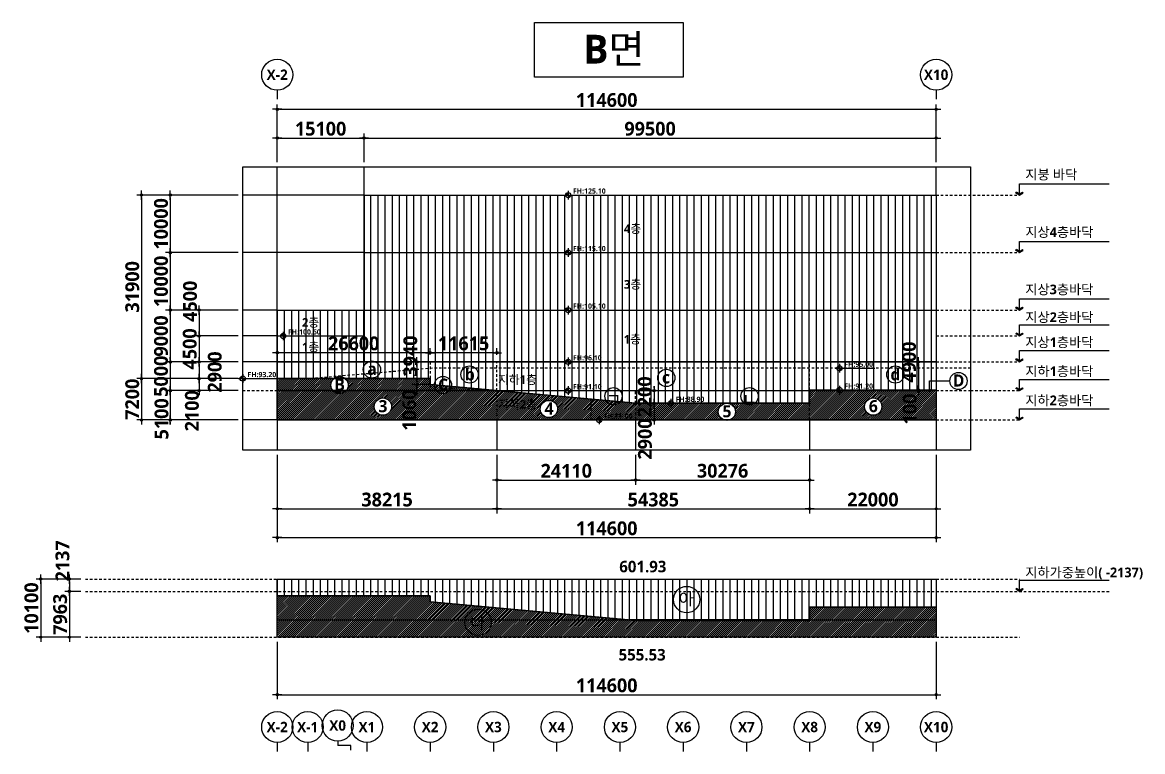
# Model space of a CAD drawing. Header units: millimetres. Extents: x 22503 to 190005487, y 16353 to 455456909.
# Drawn here: x 281342 to 476158, y 302183 to 428989 of the extents above; entities that cross this region are included whole.
import ezdxf
from ezdxf.enums import TextEntityAlignment as Align

# ---------------------------------------------------------------- set-up
doc = ezdxf.new("R2010")
doc.units = ezdxf.units.MM
doc.header["$LTSCALE"] = 400
doc.header["$MEASUREMENT"] = 0
doc.header["$PDSIZE"] = -10
doc.linetypes.add('HID', pattern=[2, 1.1, -0.9])
doc.layers.get('0').update_dxf_attribs({"linetype": 'CONTINUOUS'})
doc.layers.get('Defpoints').update_dxf_attribs({"color": 153, "linetype": 'CONTINUOUS'})
for name, color, linetype in [('A-ANNO-TEXT2', 3, 'CONTINUOUS'), ('DIM', 7, 'CONTINUOUS'), ('ETC', 6, 'CONTINUOUS'), ('HID1', 5, 'HID'), ('SYM', 7, 'CONTINUOUS'), ('T1', 2, 'CONTINUOUS'), ('X-SEC-종$0$A-ST-AXIS-BUB', 7, 'CONTINUOUS')]:
    doc.layers.add(name, color=color, linetype=linetype)
doc.layers.add('A-XXXX-SYMB', color=7, linetype='CONTINUOUS', lineweight=25)
doc.layers.add('Defpoint', color=161, linetype='CONTINUOUS', plot=False)
doc.styles.add('SH_대대리576', font='')
doc.styles.get("Standard").update_dxf_attribs({"font": 'SIMPLEX.shx'})
doc.styles.get('SH_대대리576').set_extended_font_data('NanumGothic', bold=True)
doc.dimstyles.new('SHP 600', dxfattribs={"dimscale": 750, "dimtxt": 3.5, "dimasz": 1, "dimexe": 2, "dimexo": 2, "dimgap": 1, "dimtad": 1, "dimdec": 0, "dimzin": 0, "dimdsep": 46, "dimtxsty": 'Standard', "dimblk": 'DIMDOT', "dimcen": 0.09, "dimclrd": 256, "dimclre": 256, "dimclrt": 3, "dimadec": 0, "dimazin": 1, "dimtfac": 1, "dimtdec": 0, "dimtix": 1, "dimtmove": 2, "dimatfit": 0, "dimldrblk": 'DIMDOT', "dimfxl": 1, "dimtolj": 1, "dimtzin": 0, "dimlwd": -1, "dimlwe": -1, "dimarcsym": 0})
pattern_1 = [(90, (389441.3, 1235927.8), (-1250, 2e-13), [])]

# ---------------------------------------------------------------- blocks, each defined once
blk = doc.blocks.new('X-SEC-종$0$A-ST-AXIS-BUB-1')
at = {"layer": 'X-SEC-종$0$A-ST-AXIS-BUB'}
blk.add_line((0, 350), (0, 0), dxfattribs=at)
blk.add_circle((0, 950), 600, dxfattribs=at)
blk = doc.blocks.new('A$C75C439D1')
at = {"layer": 'X-SEC-종$0$A-ST-AXIS-BUB'}
blk.add_line((1800, 1050, -103000), (1800, 525, -103000), dxfattribs=at)
at = {"layer": 'X-SEC-종$0$A-ST-AXIS-BUB', "elevation": -103000}
blk.add_lwpolyline([(3323, 0), (3323, 525), (1800, 525)], dxfattribs=at)
at = {"layer": 'X-SEC-종$0$A-ST-AXIS-BUB'}
blk.add_circle((1800, 2850, -103000), 1800, dxfattribs=at)
blk = doc.blocks.new('A$C2E1A0DD2')
at = {"layer": 'A-XXXX-SYMB'}
h = blk.add_hatch(color=256, dxfattribs=at)
h.paths.add_polyline_path([(750, 1200, 0.4142136), (300, 750), (750, 750)])
h.paths.add_polyline_path([(1200, 750), (750, 750), (750, 300, 0.4142136)])
for p, q in [((0, 750), (1500, 750)), ((750, 1500), (750, 0))]:
    blk.add_line(p, q, dxfattribs=at)
blk.add_circle((750, 750), 450, dxfattribs=at)
blk = doc.blocks.new('A$C19A65A13')
at = {"layer": 'A-XXXX-SYMB'}
blk.add_line((1500, 750), (6891, 750), dxfattribs=at)
blk.add_blockref('A$C2E1A0DD2', (0, 0), dxfattribs=at)
blk = doc.blocks.new('DIMDOT')
at = {"color": 0}
blk.add_line((-2, 0), (2, 0), dxfattribs=at)
for radius in [0.5, 0.25]:
    blk.add_circle((0, 0), radius, dxfattribs=at)
blk = doc.blocks.new('*D51')
at = {"color": 0, "lineweight": -2}
for p, q in [((325655, 353800), (325655, 338600)), ((440255, 353800), (440255, 338600)), ((326055, 339400), (439855, 339400))]:
    blk.add_line(p, q, dxfattribs=at)
at = {"layer": 'Defpoints', "color": 0}
for p in [(325655, 354600), (440255, 354600), (440255, 339400)]:
    blk.add_point(p, dxfattribs=at)
at = {"color": 0, "linetype": 'ByBlock', "lineweight": -2, "xscale": 400, "yscale": 400, "zscale": 400, "rotation": 180}
blk.add_blockref('DIMDOT', (325655, 339400), dxfattribs=at)
at = {"color": 0, "linetype": 'ByBlock', "lineweight": -2, "xscale": 400, "yscale": 400, "zscale": 400}
blk.add_blockref('DIMDOT', (440255, 339400), dxfattribs=at)
at = {"color": 3, "insert": (382955, 341001), "char_height": 2400, "attachment_point": 5, "style": 'SH_대대리576'}
blk.add_mtext('\\A1;114600', dxfattribs=at)
blk = doc.blocks.new('*D52')
at = {"color": 0, "lineweight": -2}
for p, q in [((418255, 353800), (418255, 343600)), ((440255, 353800), (440255, 343600)), ((418655, 344400), (439855, 344400))]:
    blk.add_line(p, q, dxfattribs=at)
at = {"layer": 'Defpoints', "color": 0}
for p in [(418255, 354600), (440255, 354600), (440255, 344400)]:
    blk.add_point(p, dxfattribs=at)
at = {"color": 0, "linetype": 'ByBlock', "lineweight": -2, "xscale": 400, "yscale": 400, "zscale": 400, "rotation": 180}
blk.add_blockref('DIMDOT', (418255, 344400), dxfattribs=at)
at = {"color": 0, "linetype": 'ByBlock', "lineweight": -2, "xscale": 400, "yscale": 400, "zscale": 400}
blk.add_blockref('DIMDOT', (440255, 344400), dxfattribs=at)
at = {"color": 3, "insert": (429255, 346001), "char_height": 2400, "attachment_point": 5, "style": 'SH_대대리576'}
blk.add_mtext('\\A1;22000', dxfattribs=at)
blk = doc.blocks.new('*D5385')
at = {"color": 0, "lineweight": -2}
for p, q in [((325655, 404686), (325655, 409686)), ((340755, 404686), (340755, 409686)), ((326055, 408886), (340355, 408886))]:
    blk.add_line(p, q, dxfattribs=at)
at = {"layer": 'Defpoints', "color": 0}
for p in [(340755, 408886), (325655, 403886), (340755, 403886)]:
    blk.add_point(p, dxfattribs=at)
at = {"color": 0, "linetype": 'ByBlock', "lineweight": -2, "xscale": 400, "yscale": 400, "zscale": 400, "rotation": 180}
blk.add_blockref('DIMDOT', (325655, 408886), dxfattribs=at)
at = {"color": 0, "linetype": 'ByBlock', "lineweight": -2, "xscale": 400, "yscale": 400, "zscale": 400}
blk.add_blockref('DIMDOT', (340755, 408886), dxfattribs=at)
at = {"color": 3, "insert": (333205, 410487), "char_height": 2400, "attachment_point": 5, "style": 'SH_대대리576'}
blk.add_mtext('\\A1;15100', dxfattribs=at)
blk = doc.blocks.new('*D5386')
at = {"color": 0, "lineweight": -2}
for p, q in [((325655, 404686), (325655, 414686)), ((326055, 413886), (439855, 413886)), ((440255, 404686), (440255, 414686))]:
    blk.add_line(p, q, dxfattribs=at)
at = {"layer": 'Defpoints', "color": 0}
for p in [(440255, 413886), (325655, 403886), (440255, 403886)]:
    blk.add_point(p, dxfattribs=at)
at = {"color": 0, "linetype": 'ByBlock', "lineweight": -2, "xscale": 400, "yscale": 400, "zscale": 400, "rotation": 180}
blk.add_blockref('DIMDOT', (325655, 413886), dxfattribs=at)
at = {"color": 0, "linetype": 'ByBlock', "lineweight": -2, "xscale": 400, "yscale": 400, "zscale": 400}
blk.add_blockref('DIMDOT', (440255, 413886), dxfattribs=at)
at = {"color": 3, "insert": (382955, 415487), "char_height": 2400, "attachment_point": 5, "style": 'SH_대대리576'}
blk.add_mtext('\\A1;114600', dxfattribs=at)
blk = doc.blocks.new('*D5387')
at = {"color": 0, "lineweight": -2}
for p, q in [((340755, 404686), (340755, 409686)), ((440255, 404686), (440255, 409686)), ((341155, 408886), (439855, 408886))]:
    blk.add_line(p, q, dxfattribs=at)
at = {"layer": 'Defpoints', "color": 0}
for p in [(440255, 408886), (340755, 403886), (440255, 403886)]:
    blk.add_point(p, dxfattribs=at)
at = {"color": 0, "linetype": 'ByBlock', "lineweight": -2, "xscale": 400, "yscale": 400, "zscale": 400, "rotation": 180}
blk.add_blockref('DIMDOT', (340755, 408886), dxfattribs=at)
at = {"color": 0, "linetype": 'ByBlock', "lineweight": -2, "xscale": 400, "yscale": 400, "zscale": 400}
blk.add_blockref('DIMDOT', (440255, 408886), dxfattribs=at)
at = {"color": 3, "insert": (390505, 410487), "char_height": 2400, "attachment_point": 5, "style": 'SH_대대리576'}
blk.add_mtext('\\A1;99500', dxfattribs=at)
blk = doc.blocks.new('*D5396')
at = {"color": 0, "lineweight": -2}
for p, q in [((318855, 364956), (306255, 364956)), ((307055, 365356), (307055, 365756)), ((307055, 364956), (307055, 359856)), ((318855, 359856), (306255, 359856)), ((307055, 359456), (307055, 359056))]:
    blk.add_line(p, q, dxfattribs=at)
at = {"layer": 'Defpoints', "color": 0}
for p in [(319655, 364956), (307055, 359856), (319655, 359856)]:
    blk.add_point(p, dxfattribs=at)
at = {"color": 0, "linetype": 'ByBlock', "lineweight": -2, "xscale": 400, "yscale": 400, "zscale": 400}
for p, rotation in [((307055, 364956), 270), ((307055, 359856), 90)]:
    blk.add_blockref('DIMDOT', p, dxfattribs=dict(at, rotation=rotation))
at = {"color": 3, "insert": (305545, 360044), "char_height": 2400, "attachment_point": 5, "rotation": 90, "style": 'SH_대대리576'}
blk.add_mtext('\\A1;5100', dxfattribs=at)
blk = doc.blocks.new('*D5388')
at = {"color": 0, "lineweight": -2}
for p, q in [((318855, 378956), (306255, 378956)), ((307055, 378556), (307055, 370356)), ((318855, 369956), (306255, 369956))]:
    blk.add_line(p, q, dxfattribs=at)
at = {"layer": 'Defpoints', "color": 0}
for p in [(319655, 378956), (307055, 369956), (319655, 369956)]:
    blk.add_point(p, dxfattribs=at)
at = {"color": 0, "linetype": 'ByBlock', "lineweight": -2, "xscale": 400, "yscale": 400, "zscale": 400}
for p, rotation in [((307055, 378956), 90), ((307055, 369956), 270)]:
    blk.add_blockref('DIMDOT', p, dxfattribs=dict(at, rotation=rotation))
at = {"color": 3, "insert": (305454, 374456), "char_height": 2400, "attachment_point": 5, "rotation": 90, "style": 'SH_대대리576'}
blk.add_mtext('\\A1;9000', dxfattribs=at)
blk = doc.blocks.new('*D5389')
at = {"color": 0, "lineweight": -2}
for p, q in [((318855, 367056), (311255, 367056)), ((312055, 366656), (312055, 365356)), ((318855, 364956), (311255, 364956))]:
    blk.add_line(p, q, dxfattribs=at)
at = {"layer": 'Defpoints', "color": 0}
for p in [(319655, 367056), (312055, 364956), (319655, 364956)]:
    blk.add_point(p, dxfattribs=at)
at = {"color": 0, "linetype": 'ByBlock', "lineweight": -2, "xscale": 400, "yscale": 400, "zscale": 400}
for p, rotation in [((312055, 367056), 90), ((312055, 364956), 270)]:
    blk.add_blockref('DIMDOT', p, dxfattribs=dict(at, rotation=rotation))
at = {"color": 3, "insert": (310833, 361446), "char_height": 2400, "attachment_point": 5, "rotation": 90, "style": 'SH_대대리576'}
blk.add_mtext('\\A1;2100', dxfattribs=at)
blk = doc.blocks.new('*D5390')
at = {"color": 0, "lineweight": -2}
for p, q in [((318855, 388956), (306255, 388956)), ((307055, 388556), (307055, 379356)), ((318855, 378956), (306255, 378956))]:
    blk.add_line(p, q, dxfattribs=at)
at = {"layer": 'Defpoints', "color": 0}
for p in [(319655, 388956), (307055, 378956), (319655, 378956)]:
    blk.add_point(p, dxfattribs=at)
at = {"color": 0, "linetype": 'ByBlock', "lineweight": -2, "xscale": 400, "yscale": 400, "zscale": 400}
for p, rotation in [((307055, 388956), 90), ((307055, 378956), 270)]:
    blk.add_blockref('DIMDOT', p, dxfattribs=dict(at, rotation=rotation))
at = {"color": 3, "insert": (305454, 383956), "char_height": 2400, "attachment_point": 5, "rotation": 90, "style": 'SH_대대리576'}
blk.add_mtext('\\A1;10000', dxfattribs=at)
blk = doc.blocks.new('*D5391')
at = {"color": 0, "lineweight": -2}
for p, q in [((318855, 398956), (306255, 398956)), ((307055, 398556), (307055, 389356)), ((318855, 388956), (306255, 388956))]:
    blk.add_line(p, q, dxfattribs=at)
at = {"layer": 'Defpoints', "color": 0}
for p in [(319655, 398956), (307055, 388956), (319655, 388956)]:
    blk.add_point(p, dxfattribs=at)
at = {"color": 0, "linetype": 'ByBlock', "lineweight": -2, "xscale": 400, "yscale": 400, "zscale": 400}
for p, rotation in [((307055, 398956), 90), ((307055, 388956), 270)]:
    blk.add_blockref('DIMDOT', p, dxfattribs=dict(at, rotation=rotation))
at = {"color": 3, "insert": (305454, 393956), "char_height": 2400, "attachment_point": 5, "rotation": 90, "style": 'SH_대대리576'}
blk.add_mtext('\\A1;10000', dxfattribs=at)
blk = doc.blocks.new('*D5392')
at = {"color": 0, "lineweight": -2}
for p, q in [((318855, 398956), (301255, 398956)), ((302055, 398556), (302055, 367456)), ((318855, 367056), (301255, 367056))]:
    blk.add_line(p, q, dxfattribs=at)
at = {"layer": 'Defpoints', "color": 0}
for p in [(319655, 398956), (302055, 367056), (319655, 367056)]:
    blk.add_point(p, dxfattribs=at)
at = {"color": 0, "linetype": 'ByBlock', "lineweight": -2, "xscale": 400, "yscale": 400, "zscale": 400}
for p, rotation in [((302055, 398956), 90), ((302055, 367056), 270)]:
    blk.add_blockref('DIMDOT', p, dxfattribs=dict(at, rotation=rotation))
at = {"color": 3, "insert": (300454, 383006), "char_height": 2400, "attachment_point": 5, "rotation": 90, "style": 'SH_대대리576'}
blk.add_mtext('\\A1;31900', dxfattribs=at)
blk = doc.blocks.new('*D5393')
at = {"color": 0, "lineweight": -2}
for p, q in [((318855, 367056), (301255, 367056)), ((302055, 366656), (302055, 360256)), ((318855, 359856), (301255, 359856))]:
    blk.add_line(p, q, dxfattribs=at)
at = {"layer": 'Defpoints', "color": 0}
for p in [(319655, 367056), (302055, 359856), (319655, 359856)]:
    blk.add_point(p, dxfattribs=at)
at = {"color": 0, "linetype": 'ByBlock', "lineweight": -2, "xscale": 400, "yscale": 400, "zscale": 400}
for p, rotation in [((302055, 367056), 90), ((302055, 359856), 270)]:
    blk.add_blockref('DIMDOT', p, dxfattribs=dict(at, rotation=rotation))
at = {"color": 3, "insert": (300454, 363456), "char_height": 2400, "attachment_point": 5, "rotation": 90, "style": 'SH_대대리576'}
blk.add_mtext('\\A1;7200', dxfattribs=at)
blk = doc.blocks.new('*D5394')
at = {"color": 0, "lineweight": -2}
for p, q in [((318855, 374456), (311255, 374456)), ((312055, 374856), (312055, 375256)), ((312055, 374456), (312055, 369956)), ((318855, 369956), (311255, 369956)), ((312055, 369556), (312055, 369156))]:
    blk.add_line(p, q, dxfattribs=at)
at = {"layer": 'Defpoints', "color": 0}
for p in [(319655, 374456), (312055, 369956), (319655, 369956)]:
    blk.add_point(p, dxfattribs=at)
at = {"color": 0, "linetype": 'ByBlock', "lineweight": -2, "xscale": 400, "yscale": 400, "zscale": 400}
for p, rotation in [((312055, 374456), 270), ((312055, 369956), 90)]:
    blk.add_blockref('DIMDOT', p, dxfattribs=dict(at, rotation=rotation))
at = {"color": 3, "insert": (310454, 372206), "char_height": 2400, "attachment_point": 5, "rotation": 90, "style": 'SH_대대리576'}
blk.add_mtext('\\A1;4500', dxfattribs=at)
blk = doc.blocks.new('*D5395')
at = {"color": 0, "lineweight": -2}
for p, q in [((318855, 378956), (311255, 378956)), ((312055, 378556), (312055, 374856)), ((318855, 374456), (311255, 374456))]:
    blk.add_line(p, q, dxfattribs=at)
at = {"layer": 'Defpoints', "color": 0}
for p in [(319655, 378956), (312055, 374456), (319655, 374456)]:
    blk.add_point(p, dxfattribs=at)
at = {"color": 0, "linetype": 'ByBlock', "lineweight": -2, "xscale": 400, "yscale": 400, "zscale": 400}
for p, rotation in [((312055, 378956), 90), ((312055, 374456), 270)]:
    blk.add_blockref('DIMDOT', p, dxfattribs=dict(at, rotation=rotation))
at = {"color": 3, "insert": (310509, 380485), "char_height": 2400, "attachment_point": 5, "rotation": 90, "style": 'SH_대대리576'}
blk.add_mtext('\\A1;4500', dxfattribs=at)
blk = doc.blocks.new('*D5405')
at = {"color": 0, "lineweight": -2}
for p, q in [((363870, 353800), (363870, 343600)), ((418255, 353800), (418255, 343600)), ((364270, 344400), (417855, 344400))]:
    blk.add_line(p, q, dxfattribs=at)
at = {"layer": 'Defpoints', "color": 0}
for p in [(363870, 354600), (418255, 354600), (418255, 344400)]:
    blk.add_point(p, dxfattribs=at)
at = {"color": 0, "linetype": 'ByBlock', "lineweight": -2, "xscale": 400, "yscale": 400, "zscale": 400, "rotation": 180}
blk.add_blockref('DIMDOT', (363870, 344400), dxfattribs=at)
at = {"color": 0, "linetype": 'ByBlock', "lineweight": -2, "xscale": 400, "yscale": 400, "zscale": 400}
blk.add_blockref('DIMDOT', (418255, 344400), dxfattribs=at)
at = {"color": 3, "insert": (391063, 346001), "char_height": 2400, "attachment_point": 5, "style": 'SH_대대리576'}
blk.add_mtext('\\A1;54385', dxfattribs=at)
blk = doc.blocks.new('*D5406')
at = {"color": 0, "lineweight": -2}
for p, q in [((325655, 353800), (325655, 343600)), ((363870, 353800), (363870, 343600)), ((326055, 344400), (363470, 344400))]:
    blk.add_line(p, q, dxfattribs=at)
at = {"layer": 'Defpoints', "color": 0}
for p in [(325655, 354600), (363870, 354600), (363870, 344400)]:
    blk.add_point(p, dxfattribs=at)
at = {"color": 0, "linetype": 'ByBlock', "lineweight": -2, "xscale": 400, "yscale": 400, "zscale": 400, "rotation": 180}
blk.add_blockref('DIMDOT', (325655, 344400), dxfattribs=at)
at = {"color": 0, "linetype": 'ByBlock', "lineweight": -2, "xscale": 400, "yscale": 400, "zscale": 400}
blk.add_blockref('DIMDOT', (363870, 344400), dxfattribs=at)
at = {"color": 3, "insert": (344763, 346001), "char_height": 2400, "attachment_point": 5, "style": 'SH_대대리576'}
blk.add_mtext('\\A1;38215', dxfattribs=at)
blk = doc.blocks.new('arrow1')
for p, q in [((0, 0), (0.29, 0.5)), ((0, 0), (0.29, -0.5)), ((0.16, 0), (0.41, 0.43)), ((0.16, 0), (0.41, -0.43)), ((0.29, 0.5), (0.41, 0.43)), ((0.29, -0.5), (0.41, -0.43))]:
    blk.add_line(p, q)
blk = doc.blocks.new('A$C034759AC')
at = {"layer": 'DIM', "xscale": -2500, "yscale": 2500, "zscale": 2500, "rotation": 137.530763015858}
blk.add_blockref('arrow1', (0, 0), dxfattribs=at)
blk = doc.blocks.new('*D5410')
at = {"color": 0, "lineweight": -2}
for p, q in [((391563, 362756), (390386, 362756)), ((391186, 362356), (391186, 360256)), ((391563, 359856), (390386, 359856))]:
    blk.add_line(p, q, dxfattribs=at)
at = {"layer": 'Defpoints', "color": 0}
for p in [(392363, 362756), (391186, 359856), (392363, 359856)]:
    blk.add_point(p, dxfattribs=at)
at = {"color": 0, "linetype": 'ByBlock', "lineweight": -2, "xscale": 400, "yscale": 400, "zscale": 400}
for p, rotation in [((391186, 362756), 90), ((391186, 359856), 270)]:
    blk.add_blockref('DIMDOT', p, dxfattribs=dict(at, rotation=rotation))
at = {"color": 3, "insert": (389615, 356534), "char_height": 2400, "attachment_point": 5, "rotation": 90, "style": 'SH_대대리576'}
blk.add_mtext('\\A1;2900', dxfattribs=at)
blk = doc.blocks.new('*D5411')
at = {"color": 0, "lineweight": -2}
for p, q in [((391563, 364956), (390386, 364956)), ((391186, 365356), (391186, 365756)), ((391186, 364956), (391186, 362756)), ((391563, 362756), (390386, 362756)), ((391186, 362356), (391186, 361956))]:
    blk.add_line(p, q, dxfattribs=at)
at = {"layer": 'Defpoints', "color": 0}
for p in [(392363, 364956), (391186, 362756), (392363, 362756)]:
    blk.add_point(p, dxfattribs=at)
at = {"color": 0, "linetype": 'ByBlock', "lineweight": -2, "xscale": 400, "yscale": 400, "zscale": 400}
for p, rotation in [((391186, 364956), 270), ((391186, 362756), 90)]:
    blk.add_blockref('DIMDOT', p, dxfattribs=dict(at, rotation=rotation))
at = {"color": 3, "insert": (389584, 363856), "char_height": 2400, "attachment_point": 5, "rotation": 90, "style": 'SH_대대리576'}
blk.add_mtext('\\A1;2200', dxfattribs=at)
blk = doc.blocks.new('*D5416')
at = {"color": 0, "lineweight": -2}
for p, q in [((325655, 371173), (325655, 372350)), ((352255, 371173), (352255, 372350)), ((351855, 371550), (326055, 371550))]:
    blk.add_line(p, q, dxfattribs=at)
at = {"layer": 'Defpoints', "color": 0}
for p in [(325655, 371550), (325655, 370373), (352255, 370373)]:
    blk.add_point(p, dxfattribs=at)
at = {"color": 0, "linetype": 'ByBlock', "lineweight": -2, "xscale": 400, "yscale": 400, "zscale": 400, "rotation": 180}
blk.add_blockref('DIMDOT', (325655, 371550), dxfattribs=at)
at = {"color": 0, "linetype": 'ByBlock', "lineweight": -2, "xscale": 400, "yscale": 400, "zscale": 400}
blk.add_blockref('DIMDOT', (352255, 371550), dxfattribs=at)
at = {"color": 3, "insert": (338955, 373152), "char_height": 2400, "attachment_point": 5, "style": 'SH_대대리576'}
blk.add_mtext('\\A1;26600', dxfattribs=at)
blk = doc.blocks.new('*D5427')
at = {"color": 0, "lineweight": -2}
for p, q in [((352255, 371173), (352255, 372350)), ((363870, 371173), (363870, 372350)), ((363470, 371550), (352655, 371550))]:
    blk.add_line(p, q, dxfattribs=at)
at = {"layer": 'Defpoints', "color": 0}
for p in [(352255, 371550), (352255, 370373), (363870, 370373)]:
    blk.add_point(p, dxfattribs=at)
at = {"color": 0, "linetype": 'ByBlock', "lineweight": -2, "xscale": 400, "yscale": 400, "zscale": 400, "rotation": 180}
blk.add_blockref('DIMDOT', (352255, 371550), dxfattribs=at)
at = {"color": 0, "linetype": 'ByBlock', "lineweight": -2, "xscale": 400, "yscale": 400, "zscale": 400}
blk.add_blockref('DIMDOT', (363870, 371550), dxfattribs=at)
at = {"color": 3, "insert": (358063, 373152), "char_height": 2400, "attachment_point": 5, "style": 'SH_대대리576'}
blk.add_mtext('\\A1;11615', dxfattribs=at)
blk = doc.blocks.new('*D5428')
at = {"color": 0, "lineweight": -2}
for p, q in [((363870, 353800), (363870, 348600)), ((387980, 353800), (387980, 348600)), ((364270, 349400), (387580, 349400))]:
    blk.add_line(p, q, dxfattribs=at)
at = {"layer": 'Defpoints', "color": 0}
for p in [(363870, 354600), (387980, 354600), (387980, 349400)]:
    blk.add_point(p, dxfattribs=at)
at = {"color": 0, "linetype": 'ByBlock', "lineweight": -2, "xscale": 400, "yscale": 400, "zscale": 400, "rotation": 180}
blk.add_blockref('DIMDOT', (363870, 349400), dxfattribs=at)
at = {"color": 0, "linetype": 'ByBlock', "lineweight": -2, "xscale": 400, "yscale": 400, "zscale": 400}
blk.add_blockref('DIMDOT', (387980, 349400), dxfattribs=at)
at = {"color": 3, "insert": (375925, 351001), "char_height": 2400, "attachment_point": 5, "style": 'SH_대대리576'}
blk.add_mtext('\\A1;24110', dxfattribs=at)
blk = doc.blocks.new('*D5429')
at = {"color": 0, "lineweight": -2}
for p, q in [((387980, 353800), (387980, 348600)), ((418255, 353800), (418255, 348600)), ((388380, 349400), (417855, 349400))]:
    blk.add_line(p, q, dxfattribs=at)
at = {"layer": 'Defpoints', "color": 0}
for p in [(387980, 354600), (418255, 354600), (418255, 349400)]:
    blk.add_point(p, dxfattribs=at)
at = {"color": 0, "linetype": 'ByBlock', "lineweight": -2, "xscale": 400, "yscale": 400, "zscale": 400, "rotation": 180}
blk.add_blockref('DIMDOT', (387980, 349400), dxfattribs=at)
at = {"color": 0, "linetype": 'ByBlock', "lineweight": -2, "xscale": 400, "yscale": 400, "zscale": 400}
blk.add_blockref('DIMDOT', (418255, 349400), dxfattribs=at)
at = {"color": 3, "insert": (403117, 351001), "char_height": 2400, "attachment_point": 5, "style": 'SH_대대리576'}
blk.add_mtext('\\A1;30276', dxfattribs=at)
blk = doc.blocks.new('*D5430')
at = {"color": 0, "lineweight": -2}
for p, q in [((307055, 370356), (307055, 370756)), ((318855, 369956), (306255, 369956)), ((307055, 369956), (307055, 364956)), ((318855, 364956), (306255, 364956)), ((307055, 364556), (307055, 364156))]:
    blk.add_line(p, q, dxfattribs=at)
at = {"layer": 'Defpoints', "color": 0}
for p in [(319655, 369956), (307055, 364956), (319655, 364956)]:
    blk.add_point(p, dxfattribs=at)
at = {"color": 0, "linetype": 'ByBlock', "lineweight": -2, "xscale": 400, "yscale": 400, "zscale": 400}
for p, rotation in [((307055, 369956), 270), ((307055, 364956), 90)]:
    blk.add_blockref('DIMDOT', p, dxfattribs=dict(at, rotation=rotation))
at = {"color": 3, "insert": (305454, 367456), "char_height": 2400, "attachment_point": 5, "rotation": 90, "style": 'SH_대대리576'}
blk.add_mtext('\\A1;5000', dxfattribs=at)
blk = doc.blocks.new('*D5431')
at = {"color": 0, "lineweight": -2}
for p, q in [((318855, 369956), (311255, 369956)), ((312055, 369556), (312055, 367456)), ((318855, 367056), (311255, 367056))]:
    blk.add_line(p, q, dxfattribs=at)
at = {"layer": 'Defpoints', "color": 0}
for p in [(319655, 369956), (312055, 367056), (319655, 367056)]:
    blk.add_point(p, dxfattribs=at)
at = {"color": 0, "linetype": 'ByBlock', "lineweight": -2, "xscale": 400, "yscale": 400, "zscale": 400}
for p, rotation in [((312055, 369956), 90), ((312055, 367056), 270)]:
    blk.add_blockref('DIMDOT', p, dxfattribs=dict(at, rotation=rotation))
at = {"color": 3, "insert": (314805, 368189), "char_height": 2400, "attachment_point": 5, "rotation": 90, "style": 'SH_대대리576'}
blk.add_mtext('\\A1;2900', dxfattribs=at)
blk = doc.blocks.new('*D5432')
at = {"color": 0, "lineweight": -2}
for p, q in [((437538, 365056), (436361, 365056)), ((437538, 364956), (436361, 364956)), ((437161, 365456), (437161, 365856)), ((437161, 365056), (437161, 364956)), ((437161, 364556), (437161, 364156))]:
    blk.add_line(p, q, dxfattribs=at)
at = {"layer": 'Defpoints', "color": 0}
for p in [(437161, 364956), (438338, 365056), (438338, 364956)]:
    blk.add_point(p, dxfattribs=at)
at = {"color": 0, "linetype": 'ByBlock', "lineweight": -2, "xscale": 400, "yscale": 400, "zscale": 400}
for p, rotation in [((437161, 365056), 270), ((437161, 364956), 90)]:
    blk.add_blockref('DIMDOT', p, dxfattribs=dict(at, rotation=rotation))
at = {"color": 3, "insert": (435660, 361752), "char_height": 2400, "attachment_point": 5, "rotation": 90, "style": 'SH_대대리576'}
blk.add_mtext('\\A1;100', dxfattribs=at)
blk = doc.blocks.new('*D5433')
at = {"color": 0, "lineweight": -2}
for p, q in [((437538, 369956), (436361, 369956)), ((437161, 369556), (437161, 365456)), ((437538, 365056), (436361, 365056))]:
    blk.add_line(p, q, dxfattribs=at)
at = {"layer": 'Defpoints', "color": 0}
for p in [(438338, 369956), (437161, 365056), (438338, 365056)]:
    blk.add_point(p, dxfattribs=at)
at = {"color": 0, "linetype": 'ByBlock', "lineweight": -2, "xscale": 400, "yscale": 400, "zscale": 400}
for p, rotation in [((437161, 369956), 90), ((437161, 365056), 270)]:
    blk.add_blockref('DIMDOT', p, dxfattribs=dict(at, rotation=rotation))
at = {"color": 3, "insert": (435546, 369918), "char_height": 2400, "attachment_point": 5, "rotation": 90, "style": 'SH_대대리576'}
blk.add_mtext('\\A1;4900', dxfattribs=at)
blk = doc.blocks.new('*D5449')
at = {"color": 0, "lineweight": -2}
for p, q in [((349947, 366416), (349947, 366816)), ((350324, 366016), (349147, 366016)), ((350324, 364956), (349147, 364956)), ((349947, 366016), (349947, 364956)), ((349947, 364556), (349947, 364156))]:
    blk.add_line(p, q, dxfattribs=at)
at = {"layer": 'Defpoints', "color": 0}
for p in [(349947, 364956), (351124, 366016), (351124, 364956)]:
    blk.add_point(p, dxfattribs=at)
at = {"color": 0, "linetype": 'ByBlock', "lineweight": -2, "xscale": 400, "yscale": 400, "zscale": 400}
for p, rotation in [((349947, 366016), 270), ((349947, 364956), 90)]:
    blk.add_blockref('DIMDOT', p, dxfattribs=dict(at, rotation=rotation))
at = {"color": 3, "insert": (348630, 361572), "char_height": 2400, "attachment_point": 5, "rotation": 90, "style": 'SH_대대리576'}
blk.add_mtext('\\A1;1060', dxfattribs=at)
blk = doc.blocks.new('*D5450')
at = {"color": 0, "lineweight": -2}
for p, q in [((350324, 369956), (349147, 369956)), ((349947, 369556), (349947, 366416)), ((350324, 366016), (349147, 366016))]:
    blk.add_line(p, q, dxfattribs=at)
at = {"layer": 'Defpoints', "color": 0}
for p in [(351124, 369956), (349947, 366016), (351124, 366016)]:
    blk.add_point(p, dxfattribs=at)
at = {"color": 0, "linetype": 'ByBlock', "lineweight": -2, "xscale": 400, "yscale": 400, "zscale": 400}
for p, rotation in [((349947, 369956), 90), ((349947, 366016), 270)]:
    blk.add_blockref('DIMDOT', p, dxfattribs=dict(at, rotation=rotation))
at = {"color": 3, "insert": (348816, 370960), "char_height": 2400, "attachment_point": 5, "rotation": 90, "style": 'SH_대대리576'}
blk.add_mtext('\\A1;3940', dxfattribs=at)
blk = doc.blocks.new('*D5460')
at = {"color": 0, "lineweight": -2}
for p, q in [((291492, 330044), (288718, 330044)), ((289518, 329644), (289518, 322481)), ((291492, 322081), (288718, 322081))]:
    blk.add_line(p, q, dxfattribs=at)
at = {"layer": 'Defpoints', "color": 0}
for p in [(292292, 330044), (289518, 322081), (292292, 322081)]:
    blk.add_point(p, dxfattribs=at)
at = {"color": 0, "linetype": 'ByBlock', "lineweight": -2, "xscale": 400, "yscale": 400, "zscale": 400}
for p, rotation in [((289518, 330044), 90), ((289518, 322081), 270)]:
    blk.add_blockref('DIMDOT', p, dxfattribs=dict(at, rotation=rotation))
at = {"color": 3, "insert": (287916, 326063), "char_height": 2400, "attachment_point": 5, "rotation": 90, "style": 'SH_대대리576'}
blk.add_mtext('\\A1;7963', dxfattribs=at)
blk = doc.blocks.new('*D5462')
at = {"color": 0, "lineweight": -2}
for p, q in [((291492, 332181), (288718, 332181)), ((289518, 331781), (289518, 330444)), ((291492, 330044), (288718, 330044))]:
    blk.add_line(p, q, dxfattribs=at)
at = {"layer": 'Defpoints', "color": 0}
for p in [(292292, 332181), (289518, 330044), (292292, 330044)]:
    blk.add_point(p, dxfattribs=at)
at = {"color": 0, "linetype": 'ByBlock', "lineweight": -2, "xscale": 400, "yscale": 400, "zscale": 400}
for p, rotation in [((289518, 332181), 90), ((289518, 330044), 270)]:
    blk.add_blockref('DIMDOT', p, dxfattribs=dict(at, rotation=rotation))
at = {"color": 3, "insert": (288319, 335347), "char_height": 2400, "attachment_point": 5, "rotation": 90, "style": 'SH_대대리576'}
blk.add_mtext('\\A1;2137', dxfattribs=at)
blk = doc.blocks.new('*D5468')
at = {"color": 0, "lineweight": -2}
for p, q in [((325655, 321281), (325655, 311281)), ((440255, 321281), (440255, 311281)), ((326055, 312081), (439855, 312081))]:
    blk.add_line(p, q, dxfattribs=at)
at = {"layer": 'Defpoints', "color": 0}
for p in [(325655, 322081), (440255, 322081), (440255, 312081)]:
    blk.add_point(p, dxfattribs=at)
at = {"color": 0, "linetype": 'ByBlock', "lineweight": -2, "xscale": 400, "yscale": 400, "zscale": 400, "rotation": 180}
blk.add_blockref('DIMDOT', (325655, 312081), dxfattribs=at)
at = {"color": 0, "linetype": 'ByBlock', "lineweight": -2, "xscale": 400, "yscale": 400, "zscale": 400}
blk.add_blockref('DIMDOT', (440255, 312081), dxfattribs=at)
at = {"color": 3, "insert": (382955, 313683), "char_height": 2400, "attachment_point": 5, "style": 'SH_대대리576'}
blk.add_mtext('\\A1;114600', dxfattribs=at)
blk = doc.blocks.new('*D5469')
at = {"color": 0, "lineweight": -2}
for p, q in [((291492, 332181), (283718, 332181)), ((284518, 331781), (284518, 322481)), ((291492, 322081), (283718, 322081))]:
    blk.add_line(p, q, dxfattribs=at)
at = {"layer": 'Defpoints', "color": 0}
for p in [(292292, 332181), (284518, 322081), (292292, 322081)]:
    blk.add_point(p, dxfattribs=at)
at = {"color": 0, "linetype": 'ByBlock', "lineweight": -2, "xscale": 400, "yscale": 400, "zscale": 400}
for p, rotation in [((284518, 332181), 90), ((284518, 322081), 270)]:
    blk.add_blockref('DIMDOT', p, dxfattribs=dict(at, rotation=rotation))
at = {"color": 3, "insert": (282916, 327131), "char_height": 2400, "attachment_point": 5, "rotation": 90, "style": 'SH_대대리576'}
blk.add_mtext('\\A1;10100', dxfattribs=at)

msp = doc.modelspace()

# ---------------------------------------------------------------- hatches: boundary and pattern name
at = {"layer": 'ETC'}
h = msp.add_hatch(dxfattribs=at)
h.set_pattern_fill('ANSI31', color=256, scale=10000, angle=45)
h.set_pattern_definition(pattern_1)
h.paths.add_polyline_path([(325655.3, 369955.9), (325655.3, 378955.9), (340755.3, 378955.9), (340755.3, 398955.9), (440255.3, 398955.9), (440255.3, 369955.9)])
h = msp.add_hatch(dxfattribs=at)
h.set_pattern_fill('ANSI31', color=256, scale=10000, angle=45)
h.set_pattern_definition(pattern_1)
h.paths.add_polyline_path([(325655.3, 367055.9), (325655.3, 369955.9), (440255.3, 369955.9), (440255.3, 365055.9), (418255.3, 365055.9), (418255.3, 362755.9), (387979.5, 362755.9), (352255.3, 366015.8), (352255.3, 367055.9)])
h = msp.add_hatch(dxfattribs=at)
h.set_pattern_fill('ANSI31', color=256, scale=2000)
h.set_pattern_definition([(45, (389441.28, 1235927.8), (-176.776695, 176.776695), [])])
h.paths.add_polyline_path([(325655.3, 364955.9), (325655.3, 367055.9), (352255.3, 367055.9), (352255.3, 366015.8), (363869.9, 364955.9)])
h.paths.add_polyline_path([(418255.3, 364955.9), (418255.3, 365055.9), (440255.3, 365055.9), (440255.3, 364955.9)])
edge = h.paths.add_edge_path()
edge.add_arc((336500, 365914.4), 1500, 0, 360)
h = msp.add_hatch(dxfattribs=at)
h.set_pattern_fill('ANSI31', color=253, scale=2000)
h.set_pattern_definition([(45, (389441.28, 1255399.14), (-176.776695, 176.776695), [])])
h.paths.add_polyline_path([(325655.3, 359855.9), (325655.3, 364955.9), (363869.9, 364955.9), (387979.5, 362755.9), (418255.3, 362755.9), (418255.3, 364955.9), (440255.3, 364955.9), (440255.3, 359855.9)])
edge = h.paths.add_edge_path(flags=16)
edge.add_arc((344036.3, 362173.5), 1500, 0, 360)
edge = h.paths.add_edge_path(flags=16)
edge.add_arc((372911.4, 361766.1), 1500, 0, 360)
edge = h.paths.add_edge_path()
edge.add_arc((403855.8, 361269.9), 1500, 0, 360)
edge = h.paths.add_edge_path(flags=16)
edge.add_arc((429308.9, 362173.5), 1500, 0, 360)
h = msp.add_hatch(dxfattribs=at)
h.set_pattern_fill('ANSI31', color=256, scale=10000, angle=45)
h.set_pattern_definition([(90, (389441.3, 1198153.3), (-1250, 2e-13), [])])
h.paths.add_polyline_path([(325655.3, 329281.4), (325655.3, 332181.4), (440255.3, 332181.4), (440255.3, 327281.4), (418255.3, 327281.4), (418255.3, 324981.4), (387979.5, 324981.4), (352255.3, 328241.3), (352255.3, 329281.4)])
h = msp.add_hatch(dxfattribs=at)
h.set_pattern_fill('ANSI31', color=253, scale=2000)
h.set_pattern_definition([(45, (389441.28, 1227941), (-176.776695, 176.776695), [])])
h.paths.add_polyline_path([(325655.3, 322081.4), (325655.3, 329281.4), (352255.3, 329281.4), (352255.3, 328241.3), (387979.5, 324981.4), (418255.3, 324981.4), (418255.3, 327281.4), (440255.3, 327281.4), (440255.3, 322081.4)])

# ---------------------------------------------------------------- linework, layer by layer
at = {"color": 3}
for p, q in [((454741.3, 400916.1), (470321.9, 400916.1)), ((454741.3, 398955.9), (454741.3, 400916.1)), ((454741.3, 390916.1), (470321.9, 390916.1)), ((454741.3, 388955.9), (454741.3, 390916.1)), ((454741.3, 380916.1), (470321.9, 380916.1)), ((454741.3, 378955.9), (454741.3, 380916.1)), ((454741.3, 376416.1), (470321.9, 376416.1)), ((454741.3, 374455.9), (454741.3, 376416.1)), ((454741.3, 371916.1), (470321.9, 371916.1)), ((454741.3, 369955.9), (454741.3, 371916.1)), ((454741.3, 366916.1), (470321.9, 366916.1)), ((454741.3, 364955.9), (454741.3, 366916.1)), ((454741.3, 361816.1), (470321.9, 361816.1)), ((454741.3, 359855.9), (454741.3, 361816.1)), ((454741.3, 332000.6), (470321.9, 332000.6)), ((454741.3, 330040.4), (454741.3, 332000.6))]:
    msp.add_line(p, q, dxfattribs=at)
for points in [[(325655.3, 322081.4), (325655.3, 325081.4), (386883.6, 325081.4), (387979.5, 324981.4), (418255.3, 324981.4), (418255.3, 325081.4), (440255.3, 325081.4), (440255.3, 322081.4)], [(418255.3, 325081.4), (386883.6, 325081.4), (387979.5, 324981.4), (418255.3, 324981.4)]]:
    msp.add_lwpolyline(points, close=True)
at = {"layer": 'A-ANNO-TEXT2'}
for p, q in [((340755.3, 398955.9), (440255.3, 398955.9)), ((340755.3, 398955.9), (340755.3, 369955.9)), ((440255.3, 398955.9), (440255.3, 359855.9)), ((340755.3, 388955.9), (440255.3, 388955.9)), ((325655.3, 378955.9), (440255.3, 378955.9)), ((325655.3, 378955.9), (325655.3, 359855.9)), ((325655.3, 374455.9), (340755.3, 374455.9)), ((325655.3, 369955.9), (440255.3, 369955.9)), ((418255.3, 369955.9), (440255.3, 369955.9)), ((319655.3, 367055.9), (352255.3, 367055.9)), ((352255.3, 367055.9), (352255.3, 366015.8)), ((325655.3, 364955.9), (440255.3, 364955.9)), ((387979.5, 362755.9), (352255.3, 366015.8)), ((418255.3, 362755.9), (418255.3, 365055.9)), ((418255.3, 365055.9), (440255.3, 365055.9)), ((387979.5, 362755.9), (418255.3, 362755.9)), ((325655.3, 359855.9), (440255.3, 359855.9))]:
    msp.add_line(p, q, dxfattribs=at)
for centre, radius in [((342122.9, 368622.7), 1500), ((359117, 367753.5), 1500), ((393331.7, 367167.7), 1500), ((433151.9, 367753.5), 1500), ((336500, 365914.4), 1500), ((354493.6, 365914.4), 1500), ((444137.6, 366631.1), 1500), ((384140.8, 363980), 1500), ((407808.3, 363980), 1500), ((344036.3, 362173.5), 1500), ((372911.4, 361766.1), 1500), ((403855.8, 361269.9), 1500), ((429308.9, 362173.5), 1500), ((396865.3, 328621.4), 2291.6), ((360598.9, 324667.9), 2291.6)]:
    msp.add_circle(centre, radius, dxfattribs=at)
at = {"layer": 'Defpoint'}
for p, q in [((325655.3, 378955.9), (325655.3, 403885.5)), ((340755.3, 398955.9), (340755.3, 403885.5)), ((440255.3, 398955.9), (440255.3, 403885.5)), ((340755.3, 398955.9), (319655.3, 398955.9)), ((340755.3, 388955.9), (319655.3, 388955.9)), ((325655.3, 378955.9), (319655.3, 378955.9)), ((325655.3, 374455.9), (319655.3, 374455.9)), ((325655.3, 369955.9), (319655.3, 369955.9)), ((325655.3, 359855.9), (319655.3, 359855.9)), ((325655.3, 359855.9), (325655.3, 354599.8)), ((363869.9, 359855.9), (363869.9, 354599.8)), ((387979.5, 359855.9), (387979.5, 354599.8)), ((418255.3, 359855.9), (418255.3, 354599.8)), ((440255.3, 359855.9), (440255.3, 354599.8))]:
    msp.add_line(p, q, dxfattribs=at)
for points in [[(319655.3, 354599.8), (319655.3, 403885.5), (446255.3, 403885.5), (446255.3, 354599.8)], [(325655.3, 369955.9), (325655.3, 378955.9), (340755.3, 378955.9), (340755.3, 398955.9), (440255.3, 398955.9), (440255.3, 369955.9)], [(325655.3, 367055.9), (325655.3, 369955.9), (440255.3, 369955.9), (440255.3, 365055.9), (418255.3, 365055.9), (418255.3, 362755.9), (387979.5, 362755.9), (352255.3, 366015.8), (352255.3, 367055.9), (325655.3, 367055.9)], [(325655.3, 364955.9), (325655.3, 367055.9), (352255.3, 367055.9), (352255.3, 366015.8), (363869.9, 364955.9)], [(325655.3, 359855.9), (325655.3, 364955.9), (363869.9, 364955.9), (387979.5, 362755.9), (418255.3, 362755.9), (418255.3, 364955.9), (440255.3, 364955.9), (440255.3, 359855.9)], [(418255.3, 364955.9), (418255.3, 365055.9), (440255.3, 365055.9), (440255.3, 364955.9)]]:
    msp.add_lwpolyline(points, close=True, dxfattribs=at)
at = {"layer": 'ETC'}
msp.add_line((352255.3, 366015.8), (349256.9, 366015.8), dxfattribs=at)
for points in [[(373815.3, 428988.8), (396231.7, 428988.8), (396231.7, 419440.2), (370396.4, 419440.2), (370396.4, 428988.8)], [(325655.3, 329281.4), (325655.3, 332181.4), (440255.3, 332181.4), (440255.3, 327281.4), (418255.3, 327281.4), (418255.3, 324981.4), (387979.5, 324981.4), (352255.3, 328241.3), (352255.3, 329281.4), (325655.3, 329281.4)], [(325655.3, 322081.4), (325655.3, 329281.4), (352255.3, 329281.4), (352255.3, 328241.3), (387979.5, 324981.4), (418255.3, 324981.4), (418255.3, 327281.4), (440255.3, 327281.4), (440255.3, 322081.4)]]:
    msp.add_lwpolyline(points, close=True, dxfattribs=at)
at = {"layer": 'HID1'}
for p, q in [((440255.3, 398955.9), (454741.3, 398955.9)), ((440255.3, 388955.9), (454741.3, 388955.9)), ((440255.3, 378955.9), (454741.3, 378955.9)), ((440255.3, 374455.9), (454741.3, 374455.9)), ((352255.3, 369955.9), (352255.3, 366015.8)), ((363869.9, 364955.9), (363869.9, 369955.9)), ((418255.3, 365055.9), (418255.3, 369955.9)), ((440255.3, 369955.9), (454741.3, 369955.9)), ((319655.3, 364955.9), (325655.3, 364955.9)), ((352255.3, 366015.8), (352255.3, 364955.9)), ((363869.9, 364955.9), (363869.9, 359855.9)), ((387979.5, 362755.9), (387979.5, 364955.9)), ((440255.3, 364955.9), (446255.3, 364955.9)), ((446255.3, 364955.9), (454741.3, 364955.9)), ((380255.3, 359855.9), (380255.3, 363460.8)), ((387979.5, 362755.9), (387979.5, 359855.9)), ((418255.3, 359855.9), (418255.3, 362755.9)), ((440255.3, 359855.9), (446255.3, 359855.9)), ((446255.3, 359855.9), (454741.3, 359855.9)), ((292291.7, 332181.4), (454741.3, 332181.4)), ((292291.7, 322081.4), (454741.3, 322081.4))]:
    msp.add_line(p, q, dxfattribs=at)
at = {"layer": 'HID1', "color": 2}
msp.add_line((292291.7, 330044.4), (470321.9, 330044.4), dxfattribs=at)
msp.add_lwpolyline([(446255.3, 368855.9), (352655.3, 368855.9), (331655.3, 367055.9)], dxfattribs=at)
at = {"layer": 'SYM'}
for p, q in [((439088.8, 364969.8), (439088.8, 366631.1)), ((439088.8, 366631.1), (442637.6, 366631.1))]:
    msp.add_line(p, q, dxfattribs=at)
at = {"layer": 'SYM', "const_width": 281.2}
msp.add_lwpolyline([(439088.8, 364829.2, -1), (439088.8, 365110.5, -1)], format="xyb", close=True, dxfattribs=at)

# ---------------------------------------------------------------- block references
for p in [(375523.8, 398205.9), (375523.8, 388205.9), (375523.8, 378205.9), (325961.3, 373705.9), (375523.8, 369205.9), (422710.8, 368105.9), (318905.3, 366305.9), (375523.8, 364205.9), (422710.8, 364305.9), (393377, 362005.9), (380893.3, 359105.9)]:
    msp.add_blockref('A$C19A65A13', p)
at = {"color": 3, "xscale": -0.5, "yscale": 0.5, "zscale": 0.5, "rotation": 227.5307630148659}
for p in [(454741.3, 398955.9), (454741.3, 388955.9), (454741.3, 378955.9), (454741.3, 374455.9), (454741.3, 369955.9), (454741.3, 364955.9), (454741.3, 359855.9), (454741.3, 330040.4)]:
    msp.add_blockref('A$C034759AC', p, dxfattribs=at)
at = {"layer": 'X-SEC-종$0$A-ST-AXIS-BUB'}
for name, p, xscale, yscale, zscale in [('X-SEC-종$0$A-ST-AXIS-BUB-1', (325655.3, 415617.8), 4.5, 4.5, 4.5), ('X-SEC-종$0$A-ST-AXIS-BUB-1', (440255.3, 415617.8), 4.5, 4.5, 4.5), ('X-SEC-종$0$A-ST-AXIS-BUB-1', (325655.3, 302183.2), 4.5, 4.5, 4.5), ('X-SEC-종$0$A-ST-AXIS-BUB-1', (330955.3, 302183.2), 4.5, 4.5, 4.5), ('A$C75C439D1', (333471, 302445.7, 51500), 1.5, 1.5, 1.5), ('X-SEC-종$0$A-ST-AXIS-BUB-1', (341255.3, 302183.2), 4.5, 4.5, 4.5), ('X-SEC-종$0$A-ST-AXIS-BUB-1', (352255.3, 302183.2), 4.5, 4.5, 4.5), ('X-SEC-종$0$A-ST-AXIS-BUB-1', (363255.3, 302183.2), 4.5, 4.5, 4.5), ('X-SEC-종$0$A-ST-AXIS-BUB-1', (374255.3, 302183.2), 4.5, 4.5, 4.5), ('X-SEC-종$0$A-ST-AXIS-BUB-1', (385255.3, 302183.2), 4.5, 4.5, 4.5), ('X-SEC-종$0$A-ST-AXIS-BUB-1', (396255.3, 302183.2), 4.5, 4.5, 4.5), ('X-SEC-종$0$A-ST-AXIS-BUB-1', (407255.3, 302183.2), 4.5, 4.5, 4.5), ('X-SEC-종$0$A-ST-AXIS-BUB-1', (418255.3, 302183.2), 4.5, 4.5, 4.5), ('X-SEC-종$0$A-ST-AXIS-BUB-1', (429255.3, 302183.2), 4.5, 4.5, 4.5), ('X-SEC-종$0$A-ST-AXIS-BUB-1', (440255.3, 302183.2), 4.5, 4.5, 4.5)]:
    msp.add_blockref(name, p, dxfattribs=dict(at, xscale=xscale, yscale=yscale, zscale=zscale))

# ---------------------------------------------------------------- texts
at = {"color": 1, "style": 'SH_대대리576'}
for s, p in [('FH:125.10', (377105.1, 399661.8)), ('FH:115.10', (377105.1, 389661.8)), ('FH:105.10', (377105.1, 379661.8)), ('FH:100.60', (327542.7, 375161.8)), ('FH:96.10', (377105.1, 370661.8)), ('FH:93.20', (320486.7, 367746.8)), ('FH:95.00', (424292.1, 369546.8)), ('FH:91.10', (377105.1, 365646.8)), ('FH:91.20', (424292.1, 365746.8)), ('FH:88.90', (394958.4, 363446.8)), ('FH:86.00', (382474.6, 360546.8))]:
    msp.add_text(s, height=900, dxfattribs=at).set_placement(p, align=Align.MIDDLE_LEFT)
at = {"layer": 'A-ANNO-TEXT2', "style": 'SH_대대리576'}
msp.add_text('B면', height=5000, dxfattribs=at).set_placement((384205.8, 421838.5), align=Align.CENTER)
for s, height, p in [('4층', 1500, (387453.3, 393154.5)), ('3층', 1500, (387453.3, 383471.9)), ('2층', 1500, (331456.3, 376854.6)), ('1층', 1500, (387412.5, 373926.5)), ('1층', 1500, (331456.3, 372607.3)), ('a', 2100, (342139.3, 368703.5)), ('b', 2100, (359133.4, 367834.3)), ('d', 2100, (433168.3, 367834.3)), ('B', 2100, (336516.4, 365995.2)), ('C', 2100, (354510, 365995.2)), ('지하1층', 1500, (367436.3, 366890.8)), ('c', 2100, (393279, 367248.5)), ('D', 2100, (444154, 366711.9)), ('3', 2100, (344052.7, 362254.3)), ('지하2층', 1500, (367436.3, 362607.1)), ('4', 2100, (372927.8, 361846.9)), ('ㄱ', 2100, (384157.2, 363486.7)), ('5', 2100, (403872.2, 361350.7)), ('ㄴ', 2100, (407824.7, 363486.7)), ('6', 2100, (429325.3, 362254.3)), ('아', 2100, (396784.3, 328747.6)), ('나', 2100, (360517.9, 324611))]:
    msp.add_text(s, height=height, dxfattribs=at).set_placement(p, align=Align.MIDDLE)
at = {"layer": 'ETC', "style": 'SH_대대리576'}
for s, p in [('601.93', (389242.2, 334354.4)), ('555.53', (389122.5, 319024.5))]:
    msp.add_text(s, height=2000, dxfattribs=at).set_placement(p, align=Align.MIDDLE)
at = {"layer": 'T1', "style": 'SH_대대리576'}
for s, height, p in [('지붕 바닥', 1685.83, (455761.7, 401685)), ('지상4층바닥', 1685.83, (455761.7, 391685.8)), ('지상3층바닥', 1685.83, (455761.7, 381706.4)), ('지상2층바닥', 1685.83, (455761.7, 376888.7)), ('지상1층바닥', 1685.83, (455761.7, 372525.6)), ('지하1층바닥', 1685.83, (455761.7, 367480.2)), ('지하2층바닥', 1685.83, (455761.7, 362414.8)), ('지하가중높이( -2137)', 1685.833, (455761.7, 332499.3))]:
    msp.add_text(s, height=height, dxfattribs=at).set_placement(p)
at = {"layer": 'X-SEC-종$0$A-ST-AXIS-BUB', "style": 'SH_대대리576'}
for s, p in [('X-2', (325655.3, 419892.8)), ('X10', (440255.3, 419892.8)), ('X-2', (325655.3, 306458.2)), ('X-1', (330955.3, 306458.2)), ('X0', (336171, 306720.7, 51500)), ('X1', (341255.3, 306458.2)), ('X2', (352255.3, 306458.2)), ('X3', (363255.3, 306458.2)), ('X4', (374255.3, 306458.2)), ('X5', (385255.3, 306458.2)), ('X6', (396255.3, 306458.2)), ('X7', (407255.3, 306458.2)), ('X8', (418255.3, 306458.2)), ('X9', (429255.3, 306458.2)), ('X10', (440255.3, 306458.2))]:
    msp.add_text(s, height=1800, dxfattribs=at).set_placement(p, align=Align.MIDDLE_CENTER)

# ---------------------------------------------------------------- dimensions: what is measured, and where the dimension line sits
for base, p1, p2, angle, picture, middle in [((440255.3, 413885.5), (325655.3, 403885.5), (440255.3, 403885.5), 180, '*D5386', (382955.3, 415487.1)), ((340755.3, 408885.5), (325655.3, 403885.5), (340755.3, 403885.5), 180, '*D5385', (333205.3, 410487.1)), ((440255.3, 408885.5), (340755.3, 403885.5), (440255.3, 403885.5), 180, '*D5387', (390505.3, 410487.1)), ((302055.3, 367055.9), (319655.3, 398955.9), (319655.3, 367055.9), 90, '*D5392', (300453.8, 383005.9)), ((307055.3, 388955.9), (319655.3, 398955.9), (319655.3, 388955.9), 90, '*D5391', (305453.8, 393955.9)), ((307055.3, 378955.9), (319655.3, 388955.9), (319655.3, 378955.9), 90, '*D5390', (305453.8, 383955.9)), ((307055.3, 369955.9), (319655.3, 378955.9), (319655.3, 369955.9), 90, '*D5388', (305453.8, 374455.9)), ((312055.3, 369955.9), (319655.3, 374455.9), (319655.3, 369955.9), 90, '*D5394', (310453.8, 372205.9)), ((307055.3, 364955.9), (319655.3, 369955.9), (319655.3, 364955.9), 90, '*D5430', (305453.8, 367455.9)), ((302055.3, 359855.9), (319655.3, 367055.9), (319655.3, 359855.9), 90, '*D5393', (300453.8, 363455.9)), ((391185.9, 362755.9), (392363, 364955.9), (392363, 362755.9), 90, '*D5411', (389584.3, 363855.9)), ((440255.3, 339399.8), (325655.3, 354599.8), (440255.3, 354599.8), 180, '*D51', (382955.3, 341001.4)), ((363869.9, 344399.8), (325655.3, 354599.8), (363869.9, 354599.8), 180, '*D5406', (344762.6, 346001.4)), ((418255.3, 344399.8), (363869.9, 354599.8), (418255.3, 354599.8), 180, '*D5405', (391062.6, 346001.4)), ((387979.5, 349399.8), (363869.9, 354599.8), (387979.5, 354599.8), 180, '*D5428', (375924.7, 351001.4)), ((418255.3, 349399.8), (387979.5, 354599.8), (418255.3, 354599.8), 180, '*D5429', (403117.4, 351001.4)), ((440255.3, 344399.8), (418255.3, 354599.8), (440255.3, 354599.8), 180, '*D52', (429255.3, 346001.4)), ((284518.1, 322081.4), (292291.7, 332181.4), (292291.7, 322081.4), 90, '*D5469', (282916.5, 327131.4)), ((289518.1, 322081.4), (292291.7, 330044.4), (292291.7, 322081.4), 90, '*D5460', (287916.5, 326062.9)), ((440255.3, 312081.4), (325655.3, 322081.4), (440255.3, 322081.4), 180, '*D5468', (382955.3, 313683))]:
    dim = msp.add_linear_dim(base=base, p1=p1, p2=p2, angle=angle, dimstyle='SHP 600')
    dim.commit()
    dim.dimension.update_dxf_attribs({"geometry": picture, "text_midpoint": middle})
for base, p1, p2, picture, middle in [((312055.3, 374455.9), (319655.3, 378955.9), (319655.3, 374455.9), '*D5395', (310509.5, 380484.6)), ((349946.8, 366015.8), (351123.9, 369955.9), (351123.9, 366015.8), '*D5450', (348815.8, 370959.5)), ((437160.8, 365055.9), (438338, 369955.9), (438338, 365055.9), '*D5433', (435545.6, 369918.3)), ((312055.3, 367055.9), (319655.3, 369955.9), (319655.3, 367055.9), '*D5431', (314804.7, 368188.9)), ((312055.3, 364955.9), (319655.3, 367055.9), (319655.3, 364955.9), '*D5389', (310832.7, 361446.3)), ((349946.8, 364955.9), (351123.9, 366015.8), (351123.9, 364955.9), '*D5449', (348630.4, 361572.2)), ((307055.3, 359855.9), (319655.3, 364955.9), (319655.3, 359855.9), '*D5396', (305544.7, 360044.1)), ((437160.8, 364955.9), (438338, 365055.9), (438338, 364955.9), '*D5432', (435660.4, 361751.9)), ((391185.9, 359855.9), (392363, 362755.9), (392363, 359855.9), '*D5410', (389614.6, 356533.8)), ((289518.1, 330044.4), (292291.7, 332181.4), (292291.7, 330044.4), '*D5462', (288319.2, 335347.4))]:
    dim = msp.add_linear_dim(base=base, p1=p1, p2=p2, angle=90, dimstyle='SHP 600')
    dim.commit()
    dim.dimension.update_dxf_attribs({"geometry": picture, "text_midpoint": middle, "dimtype": 160})
for base, p1, p2, picture, middle in [((325655.3, 371550.2), (352255.3, 370373.1), (325655.3, 370373.1), '*D5416', (338955.3, 373151.8)), ((352255.3, 371550.2), (363869.9, 370373.1), (352255.3, 370373.1), '*D5427', (358062.6, 373151.8))]:
    dim = msp.add_linear_dim(base=base, p1=p1, p2=p2, dimstyle='SHP 600')
    dim.commit()
    dim.dimension.update_dxf_attribs({"geometry": picture, "text_midpoint": middle})

doc.saveas('drawing.dxf')
